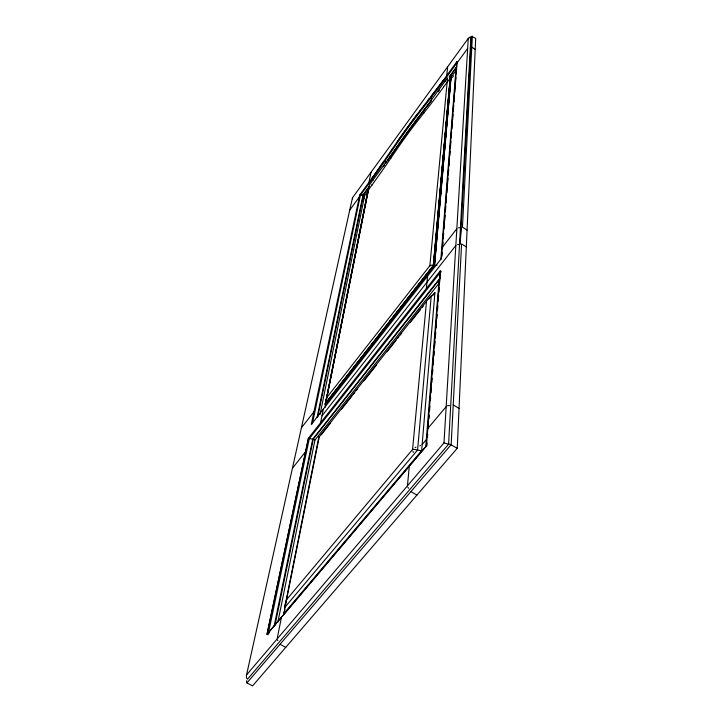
<?xml version="1.0" encoding="UTF-8"?>
<svg xmlns="http://www.w3.org/2000/svg" width="722" height="722" viewBox="0 0 722 722"><rect width="100%" height="100%" fill="white"/><g stroke="black" fill="none" stroke-linecap="round" stroke-linejoin="round"><path stroke-width="1.08" d="M327.093 397.181L429.879 265.642L447.55 77.85L369.493 184.823L326.849 397.75A21.2 20.026 76.2 0 0 325.378 403.029L325.18 406.955A10.108 9.63 75.9 0 1 325.071 407.425M456.683 65.467L456.855 63.933A8.529 7.455 54.1 0 1 457.369 62.435M246.798 680.638A2.717 2.509 -69.9 0 0 246.554 681.315L246.942 682.922L252.556 685.9L457.252 448.263L475.699 38.41L471.61 36.262A1.498 1.3 53.4 0 0 471.385 36.479L470.085 38.275M472.368 36.172L462.45 227.177L467.071 230.11M460.113 244.153L461.024 227.394M460.203 244.054L471.385 36.479M352.471 197.81L246.419 675.467L246.527 677.967L247.529 679.185L448.579 444.22L470.888 37.4L469.49 37.282L468.425 38.176L352.39 197.9L352.652 198.902M246.563 674.917L443.994 442.884L468.262 38.437M425.691 447.369L439.066 279.974L313.294 439.111L274.938 625.604M440.826 259.622L456.105 67.841M440.249 270.903L308.429 438.227L266.969 634.412L426.458 445.871L440.249 270.903L441.115 271.445L309.287 438.687L268.052 634.8M426.792 446.124L427.045 442.875M427.469 437.469L427.722 434.229M428.164 428.633L428.516 424.157M428.958 418.561L429.22 415.204M429.572 410.728L429.933 406.26M430.366 400.665L430.637 397.308M430.989 392.831L431.422 387.236M431.783 382.768L432.135 378.292M432.487 373.815L432.839 369.339M433.191 364.863L433.543 360.386M433.895 355.919L434.247 351.443M434.689 345.847L435.041 341.371M435.303 338.013L435.745 332.427M436.097 327.95L436.449 323.474M436.801 318.998L437.153 314.521M437.505 310.045L437.857 305.577M438.209 301.101L438.651 295.506M438.913 292.148L439.265 287.672M439.689 282.338L440.23 273.629A11.498 10.433 64.9 0 1 440.853 271.968M441.882 256.283L442.189 252.267M442.55 247.781L442.983 242.168M443.254 238.802L443.696 233.197M444.048 228.703L444.4 224.217M444.662 220.851L445.104 215.246M445.456 210.752L445.808 206.266M446.07 202.9L446.512 197.286M446.864 192.801L447.306 187.197M447.568 183.83L448.01 178.217M448.281 174.85L448.714 169.237M448.985 165.87L449.427 160.266M449.779 155.781L450.131 151.286M450.393 147.92L450.925 141.187M451.187 137.821L451.629 132.216M451.891 128.85L452.333 123.236M452.595 119.87L453.037 114.266M453.299 110.899L453.741 105.286M454.003 101.919L454.535 95.187M454.716 92.948L455.239 86.216M455.51 82.849L455.943 77.236M456.214 73.87L456.665 68.085M426.522 301.291L412.578 449.427L286.526 599.729A29.422 27.337 -79.1 0 0 284.721 607.5L284.766 608.475A15.523 14.53 -75.2 0 1 283.854 613.601L421.621 450.708L434.906 292.663A13.528 12.382 64.6 0 1 431.9 295.596L431.224 295.984A25.929 23.655 67.9 0 0 426.873 300.785L319.016 437.108M436.187 265.362L434.202 265.209L450.934 75.503M451.033 75.476L434.337 265.227L325.324 404.41M451.133 75.44L434.463 265.236L325.324 404.582L368.518 188.162M451.232 75.413L434.599 265.254L325.324 404.753L325.92 401.802M429.879 265.642L430.168 265.543A22.409 7.581 26.8 0 1 433.308 265.127L450.347 75.711M450.447 75.675L433.57 265.154L325.36 403.381M450.546 75.639L433.696 265.164L325.351 403.553M433.444 265.145L450.645 75.602L433.949 265.182L325.333 403.896M284.73 607.5L417.587 449.977L431.224 295.984L428.868 298.953M450.835 75.539L434.075 265.2L325.333 404.067M407.443 485.744L409.32 466.123M426.359 288.538L427.55 276.156M446.792 75.539L447.631 66.848M325.342 403.724L368.509 187.792M284.928 606.516L318.619 438.092A24.404 4.837 27.3 0 1 319.079 436.864M326.136 400.701L368.545 188.613M283.872 613.61L284.829 608.854M285.208 606.949L286.3 601.444M286.787 599.034L286.526 599.729L319.295 436.575M277.203 638.419L281.463 617.274M320.604 422.758L323.366 409.058M368.996 182.296L371 172.314M320.054 414.5L364.691 195.409L363.509 194.66L317.806 416.72M277.826 622.319L314.945 440.068L439.409 282.807M363.897 197.115L363.554 198.794L364.177 197.927M317.075 417.515L363.013 195.012L361.28 194.967M273.99 626.822L312.689 439.247L440.023 278.078M312.346 423.832L360.413 195.301L372.227 179.092L371.622 178.713L359.773 194.949L311.236 424.527L441.413 258.476L456.963 61.587L443.922 79.501A146.115 21.759 -56.7 0 1 431.205 96.234L431.828 96.631A6.02 5.09 50.3 0 0 431.26 99.149L431.395 100.123M312.689 439.247L310.108 438.633A10.668 2.067 27.5 0 0 309.287 438.687L308.465 438.218L267.041 634.259L426.386 445.88M412.623 449.788L412.966 449.102M453.506 75.81A7.906 6.94 53.5 0 1 452.243 77.462L449.968 78.969A16.66 14.648 55 0 0 447.387 81.857L447.18 82.127M429.897 265.886L430.186 265.326M447.144 82.227L443.452 87.2M385.656 158.542L383.761 161.34A138.687 20.315 -57.5 0 1 371.622 178.704A138.416 20.279 -57.5 0 0 383.761 161.34L384.393 161.71A5.857 1.832 29.4 0 1 385.747 161.547L386.721 161.764A149.274 21.967 -57.5 0 1 385.557 163.47M387.696 160.32L399.627 142.974A223.883 42.797 -57.8 0 1 409.076 129.77A223.667 42.724 -57.8 0 1 418.534 117.063L431.476 100.439M387.606 160.789L388.589 159.327M372.146 184.778A8.574 2.581 35.5 0 0 372.001 185.049L374.113 182.106A196.42 28.149 -57.4 0 0 388.996 160.871L399.609 145.339A149.427 27.292 -57.7 0 1 406.287 135.962L408.453 132.983A149.283 27.255 -57.7 0 1 415.105 124.13L425.637 110.71A206.88 30.071 -56.7 0 0 441.061 90.485L443.326 87.452A8.926 3.475 37.8 0 1 443.534 87.091M385.629 158.56L391.405 150.104M389.077 158.596L390.819 156.033M391.405 155.176L399.798 143.055A217.656 41.461 -57.8 0 1 409.022 130.177A217.439 41.398 -57.8 0 1 418.237 117.785L425.475 108.381M391.387 150.113L397.335 141.575A242.944 46.506 -57.8 0 1 407.461 127.379A242.7 46.425 -57.8 0 1 417.614 113.706L419.617 111.071M349.755 210.102L359.357 196.935M456.827 63.256L467.666 48.383M456.692 65.846L456.656 66.316M362.967 195.075L369.267 186.456M449.156 77.028L456.782 66.586M362.877 195.518L369.168 186.899M449.761 76.532L456.755 66.956M368.617 189.615L372.083 184.868M364.068 196.267L368.473 190.238M452.261 75.611L456.701 69.529M419.59 111.125L421.603 108.471M421.576 108.526L423.579 105.908M423.543 105.972L429.364 98.517M301.534 427.686L313.926 411.802M442.288 247.366L456.864 228.694M322.003 415.818L455.853 245.471M427.424 100.99L431.242 96.152A145.835 21.723 -56.7 0 0 443.931 79.465M292.59 468.073L305.587 451.656M427.234 106.134L430.944 101.477M321.209 434.825L330.306 423.345M341.506 409.212L352.002 395.963M353.401 394.194L354.8 392.425M356.199 390.665L357.598 388.896M363.897 380.945L376.496 365.052M386.992 351.804L396.089 340.315M397.488 338.555L398.887 336.786M400.286 335.017L401.694 333.257M410.087 322.653L420.583 309.404M421.982 307.635L423.39 305.875M432.433 295.785L434.906 292.663M427.83 428.471L446.169 406.63M422.135 444.59L426.097 439.897M246.942 682.922L451.16 444.635L461.584 243.928L466.313 246.924M368.491 189.85L368.364 189.976A15.902 5.893 28.3 0 0 367.769 191.411L367.859 191.935M359.773 194.949L360.413 195.301A8.05 2.933 28.5 0 1 361.28 194.958M415.051 447.667L415.962 447.18M420.52 445.555L419.807 445.853M447.45 405.746L449.517 405.583M443.994 442.884L448.579 444.22M458.515 227.755L459.517 227.782M457.549 244.514L458.569 244.541M412.578 449.427L412.93 449.427A30.829 6.787 26.4 0 1 417.578 449.968M417.587 449.977L418.336 450.185A16.371 3.691 26.7 0 0 421.603 450.699M280.055 644.277L285.75 647.363M410.917 491.583L416.919 495.075M313.294 439.111L314.945 440.068M457.252 448.263L449.616 444.111A2.933 0.695 26.3 0 0 449.246 444.111M453.217 404.889L459.039 408.399M443.922 79.501L444.544 79.907A4.35 1.67 37.7 0 0 445.158 81.649M456.918 61.668L457.54 62.083L444.544 79.907A146.106 21.822 -56.7 0 1 431.828 96.64L418.209 114.157A242.249 46.47 -57.8 0 0 408.065 127.803A242.484 46.551 -57.8 0 0 397.948 141.972L384.393 161.71A138.669 20.378 -57.5 0 1 372.236 179.083M471.8 47.147L475.202 49.43M408.643 488.271L407.894 487.287M277.88 640.685L277.483 640.026M413.345 452.495L412.948 451.304M367.859 192.973A7.509 2.771 28.6 0 1 367.489 193.397M372.985 180.545A4.179 1.236 35.4 0 1 372.227 179.092M417.596 113.76A242.276 46.334 -57.8 0 0 407.461 127.406A242.52 46.416 -57.8 0 0 397.335 141.575M423.706 113.174A12.355 10.514 50.9 0 1 424.319 112.289M390.674 158.344A12.112 3.845 29.3 0 1 390.936 158.037M439.454 90.106A157.27 23.51 -56.7 0 1 438.299 91.631M384.474 165.049A149.274 21.967 -57.5 0 1 383.382 166.629M437.045 265.263A10.758 3.7 27.2 0 1 436.187 265.362M318.745 439.175A12.653 2.491 27.6 0 1 318.673 439.238M268.746 633.519A13.375 12.418 -74.4 0 1 269.135 632.914"/></g></svg>
